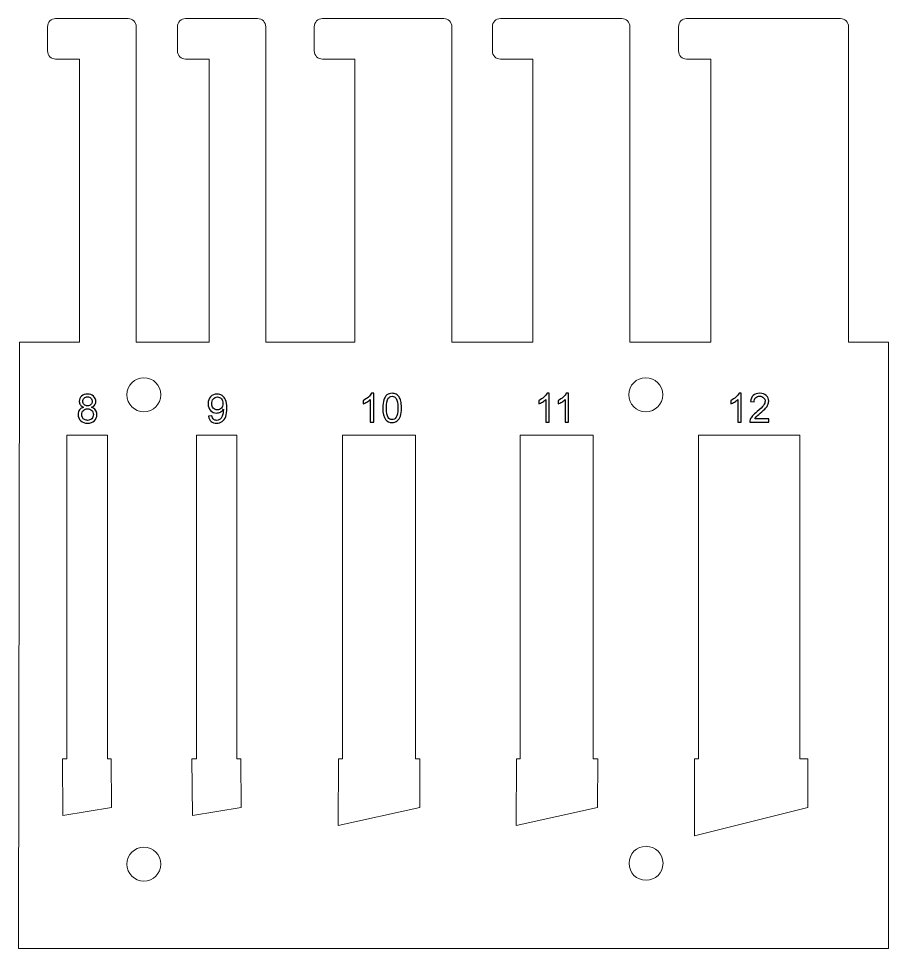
# Model space of a CAD drawing. Header units: millimetres. Extents: x -132 to 92, y -21 to 94.
# Drawn here: x -15.5 to 91.9, y -20.9 to 94 of the extents above; entities that cross this region are included whole.
import ezdxf

# ---------------------------------------------------------------- set-up
doc = ezdxf.new("R2010")
doc.units = ezdxf.units.MM
doc.header["$MEASUREMENT"] = 0
doc.layers.add('Layer 1', color=7, linetype='Continuous')

msp = doc.modelspace()

# ---------------------------------------------------------------- linework, layer by layer
at = {"layer": 'Layer 1', "color": 1, "lineweight": 9}
for centre in [(-0.0491, 47.5232), (61.9509, 47.5232), (-0.0491, -10.4768), (61.9823, -10.3768)]:
    msp.add_ellipse(centre, major_axis=(0, 2.1), ratio=1, dxfattribs=at)
for points, knots in [([(15, 92), (15, 92), (15, 90), (15, 90), (15, 90), (15, 90), (15, 54), (15, 54), (15, 54), (15, 54), (26, 54), (26, 54), (26, 54), (26, 54), (26, 89), (26, 89), (26, 89), (26, 89), (22.0001, 89), (22.0001, 89), (22.0001, 89), (21.4502, 89), (21, 89.45), (21, 90), (21, 90), (21, 90), (21, 93), (21, 93), (21, 93), (21, 93.55), (21.45, 94), (22.0001, 94), (22.0001, 94), (22.0001, 94), (36.9999, 94), (36.9999, 94), (36.9999, 94), (37.55, 94), (38, 93.5498), (38, 93), (38, 93), (38, 93), (38, 92), (38, 92), (38, 92), (38, 92), (38, 90), (38, 90), (38, 90), (38, 90), (38, 54), (38, 54), (38, 54), (38, 54), (48, 54), (48, 54), (48, 54), (48, 54), (48, 89), (48, 89), (48, 89), (48, 89), (44, 89), (44, 89), (44, 89), (43.4502, 89), (43, 89.45), (43, 90), (43, 90), (43, 90), (43, 93), (43, 93), (43, 93), (43, 93.55), (43.45, 94), (44, 94), (44, 94), (44, 94), (58.993, 94), (58.993, 94), (58.993, 94), (59.543, 94), (59.993, 93.5498), (59.993, 93), (59.993, 93), (59.993, 93), (59.993, 92), (59.993, 92), (59.993, 92), (59.993, 92), (60, 92), (60, 92), (60, 92), (60, 92), (60, 54), (60, 54), (60, 54), (60, 54), (70, 54), (70, 54), (70, 54), (70, 54), (70, 89), (70, 89), (70, 89), (70, 89), (67, 89), (67, 89), (67, 89), (66.4502, 89), (66, 89.45), (66, 90), (66, 90), (66, 90), (66, 93), (66, 93), (66, 93), (66, 93.55), (66.45, 94), (67, 94), (67, 94), (67, 94), (86, 94), (86, 94), (86, 94), (86.55, 94), (87, 93.5498), (87, 93), (87, 93), (87, 93), (87, 92), (87, 92), (87, 92), (87, 92), (87, 90), (87, 90), (87, 90), (87, 90), (87, 54), (87, 54), (87, 54), (87, 54), (91.9275, 54), (91.9275, 54), (91.9275, 54), (91.9275, 54), (91.9275, -20.8901), (91.9275, -20.8901), (91.9275, -20.8901), (91.9275, -20.8901), (-15.5286, -20.8901), (-15.5286, -20.8901), (-15.5286, -20.8901), (-15.5286, -20.8901), (-15.4248, 54), (-15.4248, 54), (-15.4248, 54), (-15.4248, 54), (-8, 54), (-8, 54), (-8, 54), (-8, 54), (-8, 89), (-8, 89), (-8, 89), (-8, 89), (-10.9529, 89), (-10.9529, 89), (-10.9529, 89), (-11.5027, 89), (-11.9529, 89.45), (-11.9529, 90), (-11.9529, 90), (-11.9529, 90), (-11.9529, 93), (-11.9529, 93), (-11.9529, 93), (-11.9529, 93.55), (-11.5029, 94), (-10.9529, 94), (-10.9529, 94), (-10.9529, 94), (-2, 94), (-2, 94), (-2, 94), (-1.45, 94), (-1, 93.5498), (-1, 93), (-1, 93), (-1, 93), (-1, 92), (-1, 92), (-1, 92), (-1, 92), (-1, 90), (-1, 90), (-1, 90), (-1, 90), (-1, 54), (-1, 54), (-1, 54), (-1, 54), (8, 54), (8, 54), (8, 54), (8, 54), (8, 89), (8, 89), (8, 89), (8, 89), (5.0942, 89), (5.0942, 89), (5.0942, 89), (4.5444, 89), (4.0942, 89.45), (4.0942, 90), (4.0942, 90), (4.0942, 90), (4.0942, 93), (4.0942, 93), (4.0942, 93), (4.0942, 93.55), (4.5442, 94), (5.0942, 94), (5.0942, 94), (5.0942, 94), (14, 94), (14, 94), (14, 94), (14.55, 94), (15, 93.5498), (15, 93), (15, 93), (15, 93), (15, 92), (15, 92)], [0, 0, 0, 0, 0.01666667, 0.01666667, 0.01666667, 0.01666667, 0.03333333, 0.03333333, 0.03333333, 0.03333333, 0.05, 0.05, 0.05, 0.05, 0.06666667, 0.06666667, 0.06666667, 0.06666667, 0.08333333, 0.08333333, 0.08333333, 0.08333333, 0.1, 0.1, 0.1, 0.1, 0.11666667, 0.11666667, 0.11666667, 0.11666667, 0.13333333, 0.13333333, 0.13333333, 0.13333333, 0.15, 0.15, 0.15, 0.15, 0.16666667, 0.16666667, 0.16666667, 0.16666667, 0.18333333, 0.18333333, 0.18333333, 0.18333333, 0.2, 0.2, 0.2, 0.2, 0.21666667, 0.21666667, 0.21666667, 0.21666667, 0.23333333, 0.23333333, 0.23333333, 0.23333333, 0.25, 0.25, 0.25, 0.25, 0.26666667, 0.26666667, 0.26666667, 0.26666667, 0.28333333, 0.28333333, 0.28333333, 0.28333333, 0.3, 0.3, 0.3, 0.3, 0.31666667, 0.31666667, 0.31666667, 0.31666667, 0.33333333, 0.33333333, 0.33333333, 0.33333333, 0.35, 0.35, 0.35, 0.35, 0.36666667, 0.36666667, 0.36666667, 0.36666667, 0.38333333, 0.38333333, 0.38333333, 0.38333333, 0.4, 0.4, 0.4, 0.4, 0.41666667, 0.41666667, 0.41666667, 0.41666667, 0.43333333, 0.43333333, 0.43333333, 0.43333333, 0.45, 0.45, 0.45, 0.45, 0.46666667, 0.46666667, 0.46666667, 0.46666667, 0.48333333, 0.48333333, 0.48333333, 0.48333333, 0.5, 0.5, 0.5, 0.5, 0.51666667, 0.51666667, 0.51666667, 0.51666667, 0.53333333, 0.53333333, 0.53333333, 0.53333333, 0.55, 0.55, 0.55, 0.55, 0.56666667, 0.56666667, 0.56666667, 0.56666667, 0.58333333, 0.58333333, 0.58333333, 0.58333333, 0.6, 0.6, 0.6, 0.6, 0.61666667, 0.61666667, 0.61666667, 0.61666667, 0.63333333, 0.63333333, 0.63333333, 0.63333333, 0.65, 0.65, 0.65, 0.65, 0.66666667, 0.66666667, 0.66666667, 0.66666667, 0.68333333, 0.68333333, 0.68333333, 0.68333333, 0.7, 0.7, 0.7, 0.7, 0.71666667, 0.71666667, 0.71666667, 0.71666667, 0.73333333, 0.73333333, 0.73333333, 0.73333333, 0.75, 0.75, 0.75, 0.75, 0.76666667, 0.76666667, 0.76666667, 0.76666667, 0.78333333, 0.78333333, 0.78333333, 0.78333333, 0.8, 0.8, 0.8, 0.8, 0.81666667, 0.81666667, 0.81666667, 0.81666667, 0.83333333, 0.83333333, 0.83333333, 0.83333333, 0.85, 0.85, 0.85, 0.85, 0.86666667, 0.86666667, 0.86666667, 0.86666667, 0.88333333, 0.88333333, 0.88333333, 0.88333333, 0.9, 0.9, 0.9, 0.9, 0.91666667, 0.91666667, 0.91666667, 0.91666667, 0.93333333, 0.93333333, 0.93333333, 0.93333333, 0.95, 0.95, 0.95, 0.95, 0.96666667, 0.96666667, 0.96666667, 0.96666667, 1, 1, 1, 1]), ([(-9.5627, 2.5149), (-9.5627, 2.5149), (-9.5627, 42.5281), (-9.5627, 42.5281), (-9.5627, 42.5281), (-9.5627, 42.5281), (-4.5627, 42.5281), (-4.5627, 42.5281), (-4.5627, 42.5281), (-4.5627, 42.5281), (-4.5627, 2.5149), (-4.5627, 2.5149), (-4.5627, 2.5149), (-4.5627, 2.5149), (-4.0883, 2.5149), (-4.0883, 2.5149), (-4.0883, 2.5149), (-4.0883, 2.5149), (-4.0491, -3.4768), (-4.0491, -3.4768), (-4.0491, -3.4768), (-4.0491, -3.4768), (-10.0491, -4.4768), (-10.0491, -4.4768), (-10.0491, -4.4768), (-10.0491, -4.4768), (-10.1198, 2.5149), (-10.1198, 2.5149), (-10.1198, 2.5149), (-10.1198, 2.5149), (-9.5627, 2.5149), (-9.5627, 2.5149)], [0, 0, 0, 0, 0.11111111, 0.11111111, 0.11111111, 0.11111111, 0.22222222, 0.22222222, 0.22222222, 0.22222222, 0.33333333, 0.33333333, 0.33333333, 0.33333333, 0.44444444, 0.44444444, 0.44444444, 0.44444444, 0.55555556, 0.55555556, 0.55555556, 0.55555556, 0.66666667, 0.66666667, 0.66666667, 0.66666667, 0.77777778, 0.77777778, 0.77777778, 0.77777778, 1, 1, 1, 1]), ([(6.4373, 2.5149), (6.4373, 2.5149), (6.4373, 42.5281), (6.4373, 42.5281), (6.4373, 42.5281), (6.4373, 42.5281), (11.4373, 42.5281), (11.4373, 42.5281), (11.4373, 42.5281), (11.4373, 42.5281), (11.4373, 2.5149), (11.4373, 2.5149), (11.4373, 2.5149), (11.4373, 2.5149), (11.9117, 2.5149), (11.9117, 2.5149), (11.9117, 2.5149), (11.9117, 2.5149), (11.9509, -3.4768), (11.9509, -3.4768), (11.9509, -3.4768), (11.9509, -3.4768), (5.9509, -4.4768), (5.9509, -4.4768), (5.9509, -4.4768), (5.9509, -4.4768), (5.8802, 2.5149), (5.8802, 2.5149), (5.8802, 2.5149), (5.8802, 2.5149), (6.4373, 2.5149), (6.4373, 2.5149)], [0, 0, 0, 0, 0.11111111, 0.11111111, 0.11111111, 0.11111111, 0.22222222, 0.22222222, 0.22222222, 0.22222222, 0.33333333, 0.33333333, 0.33333333, 0.33333333, 0.44444444, 0.44444444, 0.44444444, 0.44444444, 0.55555556, 0.55555556, 0.55555556, 0.55555556, 0.66666667, 0.66666667, 0.66666667, 0.66666667, 0.77777778, 0.77777778, 0.77777778, 0.77777778, 1, 1, 1, 1]), ([(24.4715, 2.5149), (24.4715, 2.5149), (24.4715, 42.5281), (24.4715, 42.5281), (24.4715, 42.5281), (24.4715, 42.5281), (33.5114, 42.5281), (33.5114, 42.5281), (33.5114, 42.5281), (33.5114, 42.5281), (33.5114, 2.5149), (33.5114, 2.5149), (33.5114, 2.5149), (33.5114, 2.5149), (34.022, 2.5149), (34.022, 2.5149), (34.022, 2.5149), (34.022, 2.5149), (34.0454, -3.4851), (34.0454, -3.4851), (34.0454, -3.4851), (34.0454, -3.4851), (23.9516, -5.6923), (23.9516, -5.6923), (23.9516, -5.6923), (23.9516, -5.6923), (23.9905, 2.5149), (23.9905, 2.5149), (23.9905, 2.5149), (23.9905, 2.5149), (24.4715, 2.5149), (24.4715, 2.5149)], [0, 0, 0, 0, 0.11111111, 0.11111111, 0.11111111, 0.11111111, 0.22222222, 0.22222222, 0.22222222, 0.22222222, 0.33333333, 0.33333333, 0.33333333, 0.33333333, 0.44444444, 0.44444444, 0.44444444, 0.44444444, 0.55555556, 0.55555556, 0.55555556, 0.55555556, 0.66666667, 0.66666667, 0.66666667, 0.66666667, 0.77777778, 0.77777778, 0.77777778, 0.77777778, 1, 1, 1, 1]), ([(46.4174, 2.5149), (46.4174, 2.5149), (46.4174, 42.5281), (46.4174, 42.5281), (46.4174, 42.5281), (46.4174, 42.5281), (55.4573, 42.5281), (55.4573, 42.5281), (55.4573, 42.5281), (55.4573, 42.5281), (55.4573, 2.5149), (55.4573, 2.5149), (55.4573, 2.5149), (55.4573, 2.5149), (56.022, 2.5149), (56.022, 2.5149), (56.022, 2.5149), (56.022, 2.5149), (56.0058, -3.4768), (56.0058, -3.4768), (56.0058, -3.4768), (56.0058, -3.4768), (45.9515, -5.7123), (45.9515, -5.7123), (45.9515, -5.7123), (45.9515, -5.7123), (45.9905, 2.5149), (45.9905, 2.5149), (45.9905, 2.5149), (45.9905, 2.5149), (46.4174, 2.5149), (46.4174, 2.5149)], [0, 0, 0, 0, 0.11111111, 0.11111111, 0.11111111, 0.11111111, 0.22222222, 0.22222222, 0.22222222, 0.22222222, 0.33333333, 0.33333333, 0.33333333, 0.33333333, 0.44444444, 0.44444444, 0.44444444, 0.44444444, 0.55555556, 0.55555556, 0.55555556, 0.55555556, 0.66666667, 0.66666667, 0.66666667, 0.66666667, 0.77777778, 0.77777778, 0.77777778, 0.77777778, 1, 1, 1, 1]), ([(67.9905, 2.5149), (67.9905, 2.5149), (67.991, -6.9769), (67.991, -6.9769), (67.991, -6.9769), (67.991, -6.9769), (81.9905, -3.4851), (81.9905, -3.4851), (81.9905, -3.4851), (81.9905, -3.4851), (81.9671, 2.5149), (81.9671, 2.5149), (81.9671, 2.5149), (81.9671, 2.5149), (81.0059, 2.5149), (81.0059, 2.5149), (81.0059, 2.5149), (81.0059, 2.5149), (81.0059, 42.5281), (81.0059, 42.5281), (81.0059, 42.5281), (81.0059, 42.5281), (68.4807, 42.5281), (68.4807, 42.5281), (68.4807, 42.5281), (68.4807, 42.5281), (68.4807, 2.5149), (68.4807, 2.5149), (68.4807, 2.5149), (68.4807, 2.5149), (67.9905, 2.5149), (67.9905, 2.5149)], [0, 0, 0, 0, 0.11111111, 0.11111111, 0.11111111, 0.11111111, 0.22222222, 0.22222222, 0.22222222, 0.22222222, 0.33333333, 0.33333333, 0.33333333, 0.33333333, 0.44444444, 0.44444444, 0.44444444, 0.44444444, 0.55555556, 0.55555556, 0.55555556, 0.55555556, 0.66666667, 0.66666667, 0.66666667, 0.66666667, 0.77777778, 0.77777778, 0.77777778, 0.77777778, 1, 1, 1, 1])]:
    msp.add_open_spline(points, degree=3, knots=knots, dxfattribs=at)
at = {"layer": 'Layer 1', "color": 5}
for points, knots in [([(-7.4988, 45.9764), (-7.679, 46.0422), (-7.8124, 46.1369), (-7.8996, 46.2587), (-7.8996, 46.2587), (-7.9861, 46.3814), (-8.0297, 46.5279), (-8.0297, 46.6983), (-8.0297, 46.6983), (-8.0297, 46.9559), (-7.9375, 47.1716), (-7.7531, 47.3469), (-7.7531, 47.3469), (-7.5679, 47.5222), (-7.3226, 47.6103), (-7.0156, 47.6103), (-7.0156, 47.6103), (-6.7077, 47.6103), (-6.4591, 47.5206), (-6.2715, 47.3411), (-6.2715, 47.3411), (-6.0838, 47.1617), (-5.99, 46.9436), (-5.99, 46.6859), (-5.99, 46.6859), (-5.99, 46.5221), (-6.0328, 46.3789), (-6.1184, 46.2579), (-6.1184, 46.2579), (-6.204, 46.1361), (-6.334, 46.0422), (-6.5094, 45.9764), (-6.5094, 45.9764), (-6.2929, 45.9056), (-6.1291, 45.792), (-6.0163, 45.634), (-6.0163, 45.634), (-5.9035, 45.4767), (-5.8467, 45.2891), (-5.8467, 45.0701), (-5.8467, 45.0701), (-5.8467, 44.768), (-5.9537, 44.5145), (-6.1669, 44.3087), (-6.1669, 44.3087), (-6.3809, 44.1029), (-6.6616, 44), (-7.0098, 44), (-7.0098, 44), (-7.358, 44), (-7.6387, 44.1029), (-7.8527, 44.3095), (-7.8527, 44.3095), (-8.0659, 44.5161), (-8.1729, 44.7738), (-8.1729, 45.0825), (-8.1729, 45.0825), (-8.1729, 45.3121), (-8.1145, 45.5047), (-7.9976, 45.6595), (-7.9976, 45.6595), (-7.8807, 45.815), (-7.7144, 45.9204), (-7.4988, 45.9764)], [0, 0, 0, 0, 0.05882353, 0.05882353, 0.05882353, 0.05882353, 0.11764706, 0.11764706, 0.11764706, 0.11764706, 0.17647059, 0.17647059, 0.17647059, 0.17647059, 0.23529412, 0.23529412, 0.23529412, 0.23529412, 0.29411765, 0.29411765, 0.29411765, 0.29411765, 0.35294118, 0.35294118, 0.35294118, 0.35294118, 0.41176471, 0.41176471, 0.41176471, 0.41176471, 0.47058824, 0.47058824, 0.47058824, 0.47058824, 0.52941176, 0.52941176, 0.52941176, 0.52941176, 0.58823529, 0.58823529, 0.58823529, 0.58823529, 0.64705882, 0.64705882, 0.64705882, 0.64705882, 0.70588235, 0.70588235, 0.70588235, 0.70588235, 0.76470588, 0.76470588, 0.76470588, 0.76470588, 0.82352941, 0.82352941, 0.82352941, 0.82352941, 0.88235294, 0.88235294, 0.88235294, 0.88235294, 1, 1, 1, 1]), ([(-7.5852, 46.7139), (-7.5852, 46.546), (-7.5317, 46.4093), (-7.4255, 46.3032), (-7.4255, 46.3032), (-7.3185, 46.197), (-7.1786, 46.1435), (-7.0049, 46.1435), (-7.0049, 46.1435), (-6.8361, 46.1435), (-6.6995, 46.1962), (-6.5933, 46.3015), (-6.5933, 46.3015), (-6.4871, 46.4069), (-6.4345, 46.5361), (-6.4345, 46.6892), (-6.4345, 46.6892), (-6.4345, 46.8489), (-6.4888, 46.9831), (-6.5983, 47.0917), (-6.5983, 47.0917), (-6.7069, 47.2004), (-6.8444, 47.2547), (-7.0098, 47.2547), (-7.0098, 47.2547), (-7.1769, 47.2547), (-7.3144, 47.2012), (-7.423, 47.095), (-7.423, 47.095), (-7.5309, 46.9888), (-7.5852, 46.8621), (-7.5852, 46.7139)], [0, 0, 0, 0, 0.11111111, 0.11111111, 0.11111111, 0.11111111, 0.22222222, 0.22222222, 0.22222222, 0.22222222, 0.33333333, 0.33333333, 0.33333333, 0.33333333, 0.44444444, 0.44444444, 0.44444444, 0.44444444, 0.55555556, 0.55555556, 0.55555556, 0.55555556, 0.66666667, 0.66666667, 0.66666667, 0.66666667, 0.77777778, 0.77777778, 0.77777778, 0.77777778, 1, 1, 1, 1]), ([(7.9429, 44.8791), (7.9429, 44.8791), (8.3578, 44.9137), (8.3578, 44.9137), (8.3578, 44.9137), (8.3932, 44.7178), (8.4607, 44.5762), (8.5603, 44.4882), (8.5603, 44.4882), (8.6599, 44.4001), (8.7875, 44.3556), (8.9439, 44.3556), (8.9439, 44.3556), (9.0772, 44.3556), (9.1941, 44.3861), (9.2953, 44.4478), (9.2953, 44.4478), (9.3966, 44.5087), (9.4789, 44.5902), (9.5423, 44.6931), (9.5423, 44.6931), (9.6057, 44.7952), (9.6592, 44.9335), (9.7028, 45.1071), (9.7028, 45.1071), (9.7464, 45.2808), (9.7678, 45.4578), (9.7678, 45.6381), (9.7678, 45.6381), (9.7678, 45.657), (9.767, 45.6866), (9.7654, 45.7253), (9.7654, 45.7253), (9.6789, 45.587), (9.5604, 45.4743), (9.4106, 45.3887), (9.4106, 45.3887), (9.2608, 45.3022), (9.0978, 45.2594), (8.9233, 45.2594), (8.9233, 45.2594), (8.6311, 45.2594), (8.3841, 45.3656), (8.1816, 45.578), (8.1816, 45.578), (7.98, 45.7895), (7.8787, 46.0694), (7.8787, 46.4168), (7.8787, 46.4168), (7.8787, 46.7756), (7.9841, 47.0637), (8.1956, 47.2827), (8.1956, 47.2827), (8.4064, 47.5008), (8.6706, 47.6103), (8.9891, 47.6103), (8.9891, 47.6103), (9.218, 47.6103), (9.4279, 47.5486), (9.6188, 47.4243), (9.6188, 47.4243), (9.809, 47.3008), (9.953, 47.1246), (10.0518, 46.895), (10.0518, 46.895), (10.1506, 46.6662), (10.2, 46.3344), (10.2, 45.9006), (10.2, 45.9006), (10.2, 45.4487), (10.1514, 45.089), (10.0534, 44.8215), (10.0534, 44.8215), (9.9555, 44.5532), (9.809, 44.3499), (9.6155, 44.2099), (9.6155, 44.2099), (9.4221, 44.07), (9.1957, 44), (8.9356, 44), (8.9356, 44), (8.6591, 44), (8.4335, 44.0766), (8.2582, 44.2305), (8.2582, 44.2305), (8.0837, 44.3844), (7.9783, 44.6009), (7.9429, 44.8791)], [0, 0, 0, 0, 0.04347826, 0.04347826, 0.04347826, 0.04347826, 0.08695652, 0.08695652, 0.08695652, 0.08695652, 0.13043478, 0.13043478, 0.13043478, 0.13043478, 0.17391304, 0.17391304, 0.17391304, 0.17391304, 0.2173913, 0.2173913, 0.2173913, 0.2173913, 0.26086957, 0.26086957, 0.26086957, 0.26086957, 0.30434783, 0.30434783, 0.30434783, 0.30434783, 0.34782609, 0.34782609, 0.34782609, 0.34782609, 0.39130435, 0.39130435, 0.39130435, 0.39130435, 0.43478261, 0.43478261, 0.43478261, 0.43478261, 0.47826087, 0.47826087, 0.47826087, 0.47826087, 0.52173913, 0.52173913, 0.52173913, 0.52173913, 0.56521739, 0.56521739, 0.56521739, 0.56521739, 0.60869565, 0.60869565, 0.60869565, 0.60869565, 0.65217391, 0.65217391, 0.65217391, 0.65217391, 0.69565217, 0.69565217, 0.69565217, 0.69565217, 0.73913043, 0.73913043, 0.73913043, 0.73913043, 0.7826087, 0.7826087, 0.7826087, 0.7826087, 0.82608696, 0.82608696, 0.82608696, 0.82608696, 0.86956522, 0.86956522, 0.86956522, 0.86956522, 0.91304348, 0.91304348, 0.91304348, 0.91304348, 1, 1, 1, 1]), ([(9.716, 46.439), (9.716, 46.6876), (9.6501, 46.8851), (9.5184, 47.0308), (9.5184, 47.0308), (9.3875, 47.1765), (9.2278, 47.2498), (9.0402, 47.2498), (9.0402, 47.2498), (8.8459, 47.2498), (8.678, 47.1716), (8.5364, 47.0143), (8.5364, 47.0143), (8.394, 46.8571), (8.3232, 46.653), (8.3232, 46.4028), (8.3232, 46.4028), (8.3232, 46.178), (8.3907, 45.9953), (8.5249, 45.8554), (8.5249, 45.8554), (8.6599, 45.7146), (8.8278, 45.6447), (9.0278, 45.6447), (9.0278, 45.6447), (9.2287, 45.6447), (9.3933, 45.7146), (9.5225, 45.8554), (9.5225, 45.8554), (9.6518, 45.9953), (9.716, 46.1904), (9.716, 46.439)], [0, 0, 0, 0, 0.11111111, 0.11111111, 0.11111111, 0.11111111, 0.22222222, 0.22222222, 0.22222222, 0.22222222, 0.33333333, 0.33333333, 0.33333333, 0.33333333, 0.44444444, 0.44444444, 0.44444444, 0.44444444, 0.55555556, 0.55555556, 0.55555556, 0.55555556, 0.66666667, 0.66666667, 0.66666667, 0.66666667, 0.77777778, 0.77777778, 0.77777778, 0.77777778, 1, 1, 1, 1]), ([(28.3503, 44.1469), (28.3503, 44.1469), (27.9157, 44.1469), (27.9157, 44.1469), (27.9157, 44.1469), (27.9157, 44.1469), (27.9157, 46.9143), (27.9157, 46.9143), (27.9157, 46.9143), (27.8112, 46.8139), (27.6737, 46.7143), (27.5042, 46.6147), (27.5042, 46.6147), (27.3346, 46.5151), (27.1815, 46.4401), (27.0465, 46.3908), (27.0465, 46.3908), (27.0465, 46.3908), (27.0465, 46.8106), (27.0465, 46.8106), (27.0465, 46.8106), (27.2893, 46.9242), (27.5017, 47.0624), (27.6836, 47.2254), (27.6836, 47.2254), (27.8655, 47.3876), (27.9947, 47.5448), (28.0705, 47.6979), (28.0705, 47.6979), (28.0705, 47.6979), (28.3503, 47.6979), (28.3503, 47.6979), (28.3503, 47.6979), (28.3503, 47.6979), (28.3503, 44.1469), (28.3503, 44.1469)], [0, 0, 0, 0, 0.1, 0.1, 0.1, 0.1, 0.2, 0.2, 0.2, 0.2, 0.3, 0.3, 0.3, 0.3, 0.4, 0.4, 0.4, 0.4, 0.5, 0.5, 0.5, 0.5, 0.6, 0.6, 0.6, 0.6, 0.7, 0.7, 0.7, 0.7, 0.8, 0.8, 0.8, 0.8, 1, 1, 1, 1]), ([(29.4673, 45.8919), (29.4673, 46.3093), (29.5101, 46.6468), (29.5957, 46.9019), (29.5957, 46.9019), (29.6822, 47.1579), (29.8098, 47.3547), (29.9793, 47.4921), (29.9793, 47.4921), (30.1481, 47.6296), (30.3613, 47.6979), (30.6181, 47.6979), (30.6181, 47.6979), (30.8074, 47.6979), (30.9737, 47.66), (31.1177, 47.5835), (31.1177, 47.5835), (31.2609, 47.5069), (31.3795, 47.3966), (31.4717, 47.2526), (31.4717, 47.2526), (31.5639, 47.1094), (31.6363, 46.934), (31.689, 46.7274), (31.689, 46.7274), (31.7425, 46.5208), (31.7688, 46.2418), (31.7688, 45.8919), (31.7688, 45.8919), (31.7688, 45.4771), (31.726, 45.1412), (31.6412, 44.8861), (31.6412, 44.8861), (31.5564, 44.6301), (31.4289, 44.4334), (31.2593, 44.2951), (31.2593, 44.2951), (31.0905, 44.1568), (30.8765, 44.0876), (30.6181, 44.0876), (30.6181, 44.0876), (30.2781, 44.0876), (30.0106, 44.2086), (29.8163, 44.4515), (29.8163, 44.4515), (29.5834, 44.7478), (29.4673, 45.2277), (29.4673, 45.8919)], [0, 0, 0, 0, 0.07692308, 0.07692308, 0.07692308, 0.07692308, 0.15384615, 0.15384615, 0.15384615, 0.15384615, 0.23076923, 0.23076923, 0.23076923, 0.23076923, 0.30769231, 0.30769231, 0.30769231, 0.30769231, 0.38461538, 0.38461538, 0.38461538, 0.38461538, 0.46153846, 0.46153846, 0.46153846, 0.46153846, 0.53846154, 0.53846154, 0.53846154, 0.53846154, 0.61538462, 0.61538462, 0.61538462, 0.61538462, 0.69230769, 0.69230769, 0.69230769, 0.69230769, 0.76923077, 0.76923077, 0.76923077, 0.76923077, 0.84615385, 0.84615385, 0.84615385, 0.84615385, 1, 1, 1, 1]), ([(29.9118, 45.8903), (29.9118, 45.3083), (29.9793, 44.9215), (30.1151, 44.7305), (30.1151, 44.7305), (30.251, 44.5387), (30.4189, 44.4432), (30.6181, 44.4432), (30.6181, 44.4432), (30.8173, 44.4432), (30.9852, 44.5395), (31.121, 44.7313), (31.121, 44.7313), (31.2568, 44.9239), (31.3243, 45.31), (31.3243, 45.8903), (31.3243, 45.8903), (31.3243, 46.4723), (31.2568, 46.8591), (31.121, 47.0501), (31.121, 47.0501), (30.986, 47.2419), (30.8164, 47.3374), (30.6131, 47.3374), (30.6131, 47.3374), (30.4139, 47.3374), (30.2542, 47.2526), (30.1349, 47.0838), (30.1349, 47.0838), (29.9859, 46.869), (29.9118, 46.4706), (29.9118, 45.8903)], [0, 0, 0, 0, 0.11111111, 0.11111111, 0.11111111, 0.11111111, 0.22222222, 0.22222222, 0.22222222, 0.22222222, 0.33333333, 0.33333333, 0.33333333, 0.33333333, 0.44444444, 0.44444444, 0.44444444, 0.44444444, 0.55555556, 0.55555556, 0.55555556, 0.55555556, 0.66666667, 0.66666667, 0.66666667, 0.66666667, 0.77777778, 0.77777778, 0.77777778, 0.77777778, 1, 1, 1, 1]), ([(50.0334, 44.1469), (50.0334, 44.1469), (49.5988, 44.1469), (49.5988, 44.1469), (49.5988, 44.1469), (49.5988, 44.1469), (49.5988, 46.9143), (49.5988, 46.9143), (49.5988, 46.9143), (49.4943, 46.8139), (49.3568, 46.7143), (49.1873, 46.6147), (49.1873, 46.6147), (49.0177, 46.5151), (48.8646, 46.4401), (48.7296, 46.3908), (48.7296, 46.3908), (48.7296, 46.3908), (48.7296, 46.8106), (48.7296, 46.8106), (48.7296, 46.8106), (48.9724, 46.9242), (49.1848, 47.0624), (49.3667, 47.2254), (49.3667, 47.2254), (49.5486, 47.3876), (49.6778, 47.5448), (49.7536, 47.6979), (49.7536, 47.6979), (49.7536, 47.6979), (50.0334, 47.6979), (50.0334, 47.6979), (50.0334, 47.6979), (50.0334, 47.6979), (50.0334, 44.1469), (50.0334, 44.1469)], [0, 0, 0, 0, 0.1, 0.1, 0.1, 0.1, 0.2, 0.2, 0.2, 0.2, 0.3, 0.3, 0.3, 0.3, 0.4, 0.4, 0.4, 0.4, 0.5, 0.5, 0.5, 0.5, 0.6, 0.6, 0.6, 0.6, 0.7, 0.7, 0.7, 0.7, 0.8, 0.8, 0.8, 0.8, 1, 1, 1, 1]), ([(52.4139, 44.1469), (52.4139, 44.1469), (51.9793, 44.1469), (51.9793, 44.1469), (51.9793, 44.1469), (51.9793, 44.1469), (51.9793, 46.9143), (51.9793, 46.9143), (51.9793, 46.9143), (51.8748, 46.8139), (51.7373, 46.7143), (51.5678, 46.6147), (51.5678, 46.6147), (51.3982, 46.5151), (51.2451, 46.4401), (51.1101, 46.3908), (51.1101, 46.3908), (51.1101, 46.3908), (51.1101, 46.8106), (51.1101, 46.8106), (51.1101, 46.8106), (51.3529, 46.9242), (51.5653, 47.0624), (51.7472, 47.2254), (51.7472, 47.2254), (51.9291, 47.3876), (52.0583, 47.5448), (52.1341, 47.6979), (52.1341, 47.6979), (52.1341, 47.6979), (52.4139, 47.6979), (52.4139, 47.6979), (52.4139, 47.6979), (52.4139, 47.6979), (52.4139, 44.1469), (52.4139, 44.1469)], [0, 0, 0, 0, 0.1, 0.1, 0.1, 0.1, 0.2, 0.2, 0.2, 0.2, 0.3, 0.3, 0.3, 0.3, 0.4, 0.4, 0.4, 0.4, 0.5, 0.5, 0.5, 0.5, 0.6, 0.6, 0.6, 0.6, 0.7, 0.7, 0.7, 0.7, 0.8, 0.8, 0.8, 0.8, 1, 1, 1, 1]), ([(73.7503, 44.1469), (73.7503, 44.1469), (73.3157, 44.1469), (73.3157, 44.1469), (73.3157, 44.1469), (73.3157, 44.1469), (73.3157, 46.9143), (73.3157, 46.9143), (73.3157, 46.9143), (73.2112, 46.8139), (73.0737, 46.7143), (72.9042, 46.6147), (72.9042, 46.6147), (72.7346, 46.5151), (72.5815, 46.4401), (72.4465, 46.3908), (72.4465, 46.3908), (72.4465, 46.3908), (72.4465, 46.8106), (72.4465, 46.8106), (72.4465, 46.8106), (72.6893, 46.9242), (72.9017, 47.0624), (73.0836, 47.2254), (73.0836, 47.2254), (73.2655, 47.3876), (73.3947, 47.5448), (73.4705, 47.6979), (73.4705, 47.6979), (73.4705, 47.6979), (73.7503, 47.6979), (73.7503, 47.6979), (73.7503, 47.6979), (73.7503, 47.6979), (73.7503, 44.1469), (73.7503, 44.1469)], [0, 0, 0, 0, 0.1, 0.1, 0.1, 0.1, 0.2, 0.2, 0.2, 0.2, 0.3, 0.3, 0.3, 0.3, 0.4, 0.4, 0.4, 0.4, 0.5, 0.5, 0.5, 0.5, 0.6, 0.6, 0.6, 0.6, 0.7, 0.7, 0.7, 0.7, 0.8, 0.8, 0.8, 0.8, 1, 1, 1, 1]), ([(77.1441, 44.5618), (77.1441, 44.5618), (77.1441, 44.1469), (77.1441, 44.1469), (77.1441, 44.1469), (77.1441, 44.1469), (74.8031, 44.1469), (74.8031, 44.1469), (74.8031, 44.1469), (74.7998, 44.2514), (74.8171, 44.3519), (74.8542, 44.449), (74.8542, 44.449), (74.9142, 44.6079), (75.0106, 44.7651), (75.1431, 44.919), (75.1431, 44.919), (75.2756, 45.0729), (75.4649, 45.2507), (75.711, 45.4524), (75.711, 45.4524), (76.0938, 45.7676), (76.3539, 46.0171), (76.4897, 46.2014), (76.4897, 46.2014), (76.6264, 46.3858), (76.6947, 46.5603), (76.6947, 46.725), (76.6947, 46.725), (76.6947, 46.897), (76.633, 47.0419), (76.5095, 47.1604), (76.5095, 47.1604), (76.386, 47.2781), (76.2247, 47.3374), (76.0263, 47.3374), (76.0263, 47.3374), (75.8164, 47.3374), (75.6485, 47.2748), (75.5225, 47.1497), (75.5225, 47.1497), (75.3966, 47.0254), (75.3332, 46.8525), (75.3316, 46.6311), (75.3316, 46.6311), (75.3316, 46.6311), (74.8871, 46.6756), (74.8871, 46.6756), (74.8871, 46.6756), (74.9175, 47.0081), (75.0328, 47.2616), (75.232, 47.4361), (75.232, 47.4361), (75.432, 47.6106), (75.6995, 47.6979), (76.0362, 47.6979), (76.0362, 47.6979), (76.3753, 47.6979), (76.6445, 47.6041), (76.842, 47.4156), (76.842, 47.4156), (77.0404, 47.2271), (77.1392, 46.9933), (77.1392, 46.7151), (77.1392, 46.7151), (77.1392, 46.5735), (77.1104, 46.4344), (77.0519, 46.2977), (77.0519, 46.2977), (76.9943, 46.1603), (76.898, 46.0162), (76.7638, 45.8648), (76.7638, 45.8648), (76.6288, 45.7141), (76.4058, 45.5059), (76.0946, 45.2425), (76.0946, 45.2425), (75.8337, 45.0235), (75.6658, 44.8754), (75.5917, 44.7972), (75.5917, 44.7972), (75.5176, 44.719), (75.4567, 44.6408), (75.4081, 44.5618), (75.4081, 44.5618), (75.4081, 44.5618), (77.1441, 44.5618), (77.1441, 44.5618)], [0, 0, 0, 0, 0.04347826, 0.04347826, 0.04347826, 0.04347826, 0.08695652, 0.08695652, 0.08695652, 0.08695652, 0.13043478, 0.13043478, 0.13043478, 0.13043478, 0.17391304, 0.17391304, 0.17391304, 0.17391304, 0.2173913, 0.2173913, 0.2173913, 0.2173913, 0.26086957, 0.26086957, 0.26086957, 0.26086957, 0.30434783, 0.30434783, 0.30434783, 0.30434783, 0.34782609, 0.34782609, 0.34782609, 0.34782609, 0.39130435, 0.39130435, 0.39130435, 0.39130435, 0.43478261, 0.43478261, 0.43478261, 0.43478261, 0.47826087, 0.47826087, 0.47826087, 0.47826087, 0.52173913, 0.52173913, 0.52173913, 0.52173913, 0.56521739, 0.56521739, 0.56521739, 0.56521739, 0.60869565, 0.60869565, 0.60869565, 0.60869565, 0.65217391, 0.65217391, 0.65217391, 0.65217391, 0.69565217, 0.69565217, 0.69565217, 0.69565217, 0.73913043, 0.73913043, 0.73913043, 0.73913043, 0.7826087, 0.7826087, 0.7826087, 0.7826087, 0.82608696, 0.82608696, 0.82608696, 0.82608696, 0.86956522, 0.86956522, 0.86956522, 0.86956522, 0.91304348, 0.91304348, 0.91304348, 0.91304348, 1, 1, 1, 1]), ([(-7.7284, 45.0792), (-7.7284, 44.9549), (-7.6996, 44.8355), (-7.642, 44.7195), (-7.642, 44.7195), (-7.5844, 44.6042), (-7.4971, 44.5145), (-7.3802, 44.4511), (-7.3802, 44.4511), (-7.2642, 44.3877), (-7.1391, 44.3556), (-7.0065, 44.3556), (-7.0065, 44.3556), (-6.7975, 44.3556), (-6.6262, 44.4223), (-6.4921, 44.5556), (-6.4921, 44.5556), (-6.3579, 44.689), (-6.2912, 44.8586), (-6.2912, 45.0643), (-6.2912, 45.0643), (-6.2912, 45.2734), (-6.3604, 45.4463), (-6.4978, 45.5829), (-6.4978, 45.5829), (-6.6361, 45.7196), (-6.8106, 45.7879), (-7.0205, 45.7879), (-7.0205, 45.7879), (-7.2263, 45.7879), (-7.395, 45.7204), (-7.5284, 45.5854), (-7.5284, 45.5854), (-7.6617, 45.4504), (-7.7284, 45.2817), (-7.7284, 45.0792)], [0, 0, 0, 0, 0.1, 0.1, 0.1, 0.1, 0.2, 0.2, 0.2, 0.2, 0.3, 0.3, 0.3, 0.3, 0.4, 0.4, 0.4, 0.4, 0.5, 0.5, 0.5, 0.5, 0.6, 0.6, 0.6, 0.6, 0.7, 0.7, 0.7, 0.7, 0.8, 0.8, 0.8, 0.8, 1, 1, 1, 1])]:
    msp.add_open_spline(points, degree=3, knots=knots, dxfattribs=at)

doc.saveas('drawing.dxf')
